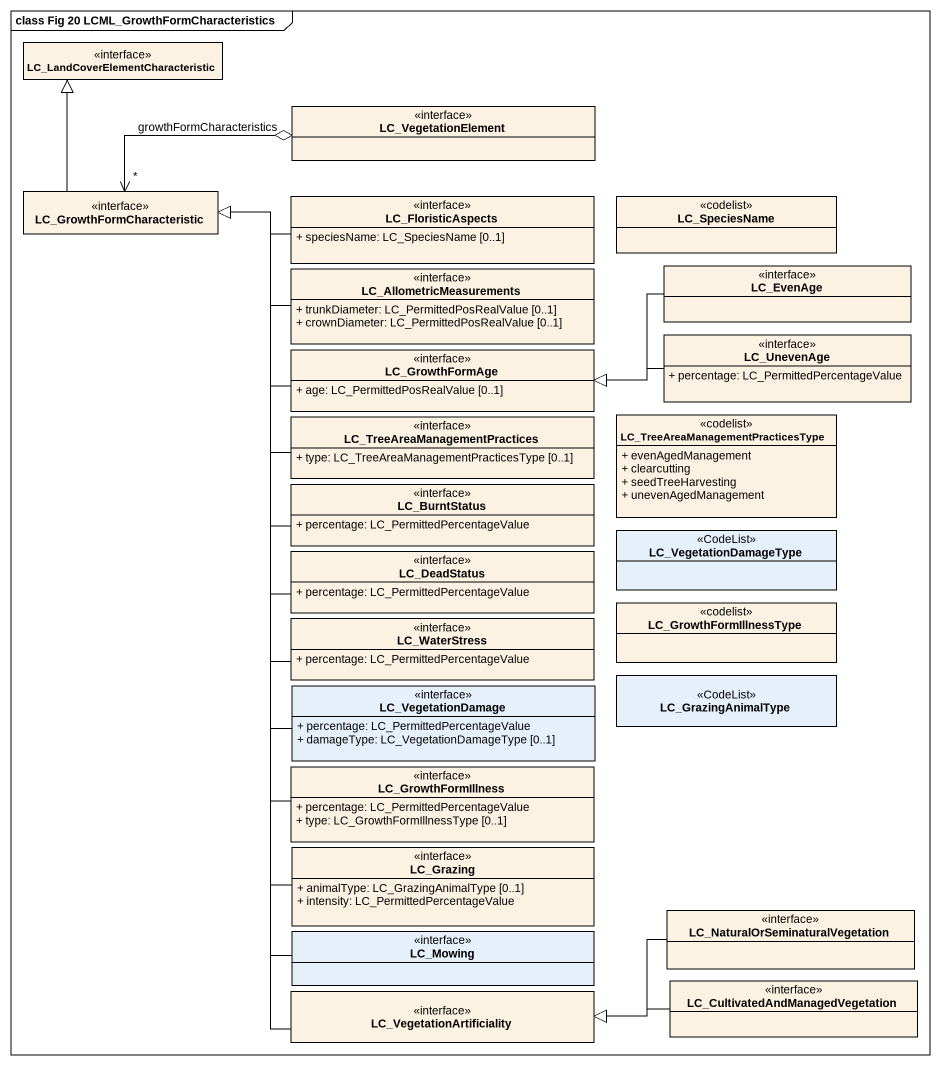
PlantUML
@startuml
mainframe class Fig 20 LCML_GrowthFormCharacteristics
hide circle
hide empty members
skinparam classAttributeIconSize 0
class "LC_LandCoverElementCharacteristic" as LC_LandCoverElementCharacter <<interface>> #FCF2E3
class LC_VegetationElement <<interface>> #FCF2E3
class LC_GrowthFormCharacteristic <<interface>> #FCF2E3
class LC_FloristicAspects <<interface>> #FCF2E3 {
  + speciesName: LC_SpeciesName [0..1]
}
class LC_SpeciesName <<codelist>> #FCF2E3
class LC_AllometricMeasurements <<interface>> #FCF2E3 {
  + trunkDiameter: LC_PermittedPosRealValue [0..1]
  + crownDiameter: LC_PermittedPosRealValue [0..1]
}
class LC_EvenAge <<interface>> #FCF2E3
class LC_GrowthFormAge <<interface>> #FCF2E3 {
  + age: LC_PermittedPosRealValue [0..1]
}
class LC_UnevenAge <<interface>> #FCF2E3 {
  + percentage: LC_PermittedPercentageValue
}
class "LC_TreeAreaManagementPractices" as LC_TreeAreaManagementPractic <<interface>> #FCF2E3 {
  + type: LC_TreeAreaManagementPracticesType [0..1]
}
class "LC_TreeAreaManagementPracticesType" as LC_TreeAreaManagementPractic_2 <<codelist>> #FCF2E3 {
  + evenAgedManagement
  + clearcutting
  + seedTreeHarvesting
  + unevenAgedManagement
}
class LC_BurntStatus <<interface>> #FCF2E3 {
  + percentage: LC_PermittedPercentageValue
}
class LC_DeadStatus <<interface>> #FCF2E3 {
  + percentage: LC_PermittedPercentageValue
}
class LC_VegetationDamageType <<CodeList>>
class LC_WaterStress <<interface>> #FCF2E3 {
  + percentage: LC_PermittedPercentageValue
}
class LC_GrowthFormIllnessType <<codelist>> #FCF2E3
class LC_VegetationDamage <<interface>> {
  + percentage: LC_PermittedPercentageValue
  + damageType: LC_VegetationDamageType [0..1]
}
class LC_GrazingAnimalType <<CodeList>>
class LC_GrowthFormIllness <<interface>> #FCF2E3 {
  + percentage: LC_PermittedPercentageValue
  + type: LC_GrowthFormIllnessType [0..1]
}
class LC_Grazing <<interface>> #FCF2E3 {
  + animalType: LC_GrazingAnimalType [0..1]
  + intensity: LC_PermittedPercentageValue
}
class LC_Mowing <<interface>>
class "LC_NaturalOrSeminaturalVegetation" as LC_NaturalOrSeminaturalVeget <<interface>> #FCF2E3
class LC_VegetationArtificiality <<interface>> #FCF2E3
class "LC_CultivatedAndManagedVegetation" as LC_CultivatedAndManagedVeget <<interface>> #FCF2E3
LC_GrowthFormCharacteristic -up-|> LC_LandCoverElementCharacter
LC_GrowthFormCharacteristic "*" <-right-o LC_VegetationElement : growthFormCharacteristics
LC_FloristicAspects -left-|> LC_GrowthFormCharacteristic
LC_AllometricMeasurements -left-|> LC_GrowthFormCharacteristic
LC_EvenAge -left-|> LC_GrowthFormAge
LC_GrowthFormAge -left-|> LC_GrowthFormCharacteristic
LC_UnevenAge -left-|> LC_GrowthFormAge
LC_TreeAreaManagementPractic -up-|> LC_GrowthFormCharacteristic
LC_BurntStatus -up-|> LC_GrowthFormCharacteristic
LC_DeadStatus -up-|> LC_GrowthFormCharacteristic
LC_WaterStress -up-|> LC_GrowthFormCharacteristic
LC_VegetationDamage -up-|> LC_GrowthFormCharacteristic
LC_GrowthFormIllness -up-|> LC_GrowthFormCharacteristic
LC_Grazing -up-|> LC_GrowthFormCharacteristic
LC_Mowing -up-|> LC_GrowthFormCharacteristic
LC_NaturalOrSeminaturalVeget -left-|> LC_VegetationArtificiality
LC_VegetationArtificiality -up-|> LC_GrowthFormCharacteristic
LC_CultivatedAndManagedVeget -left-|> LC_VegetationArtificiality
@enduml
